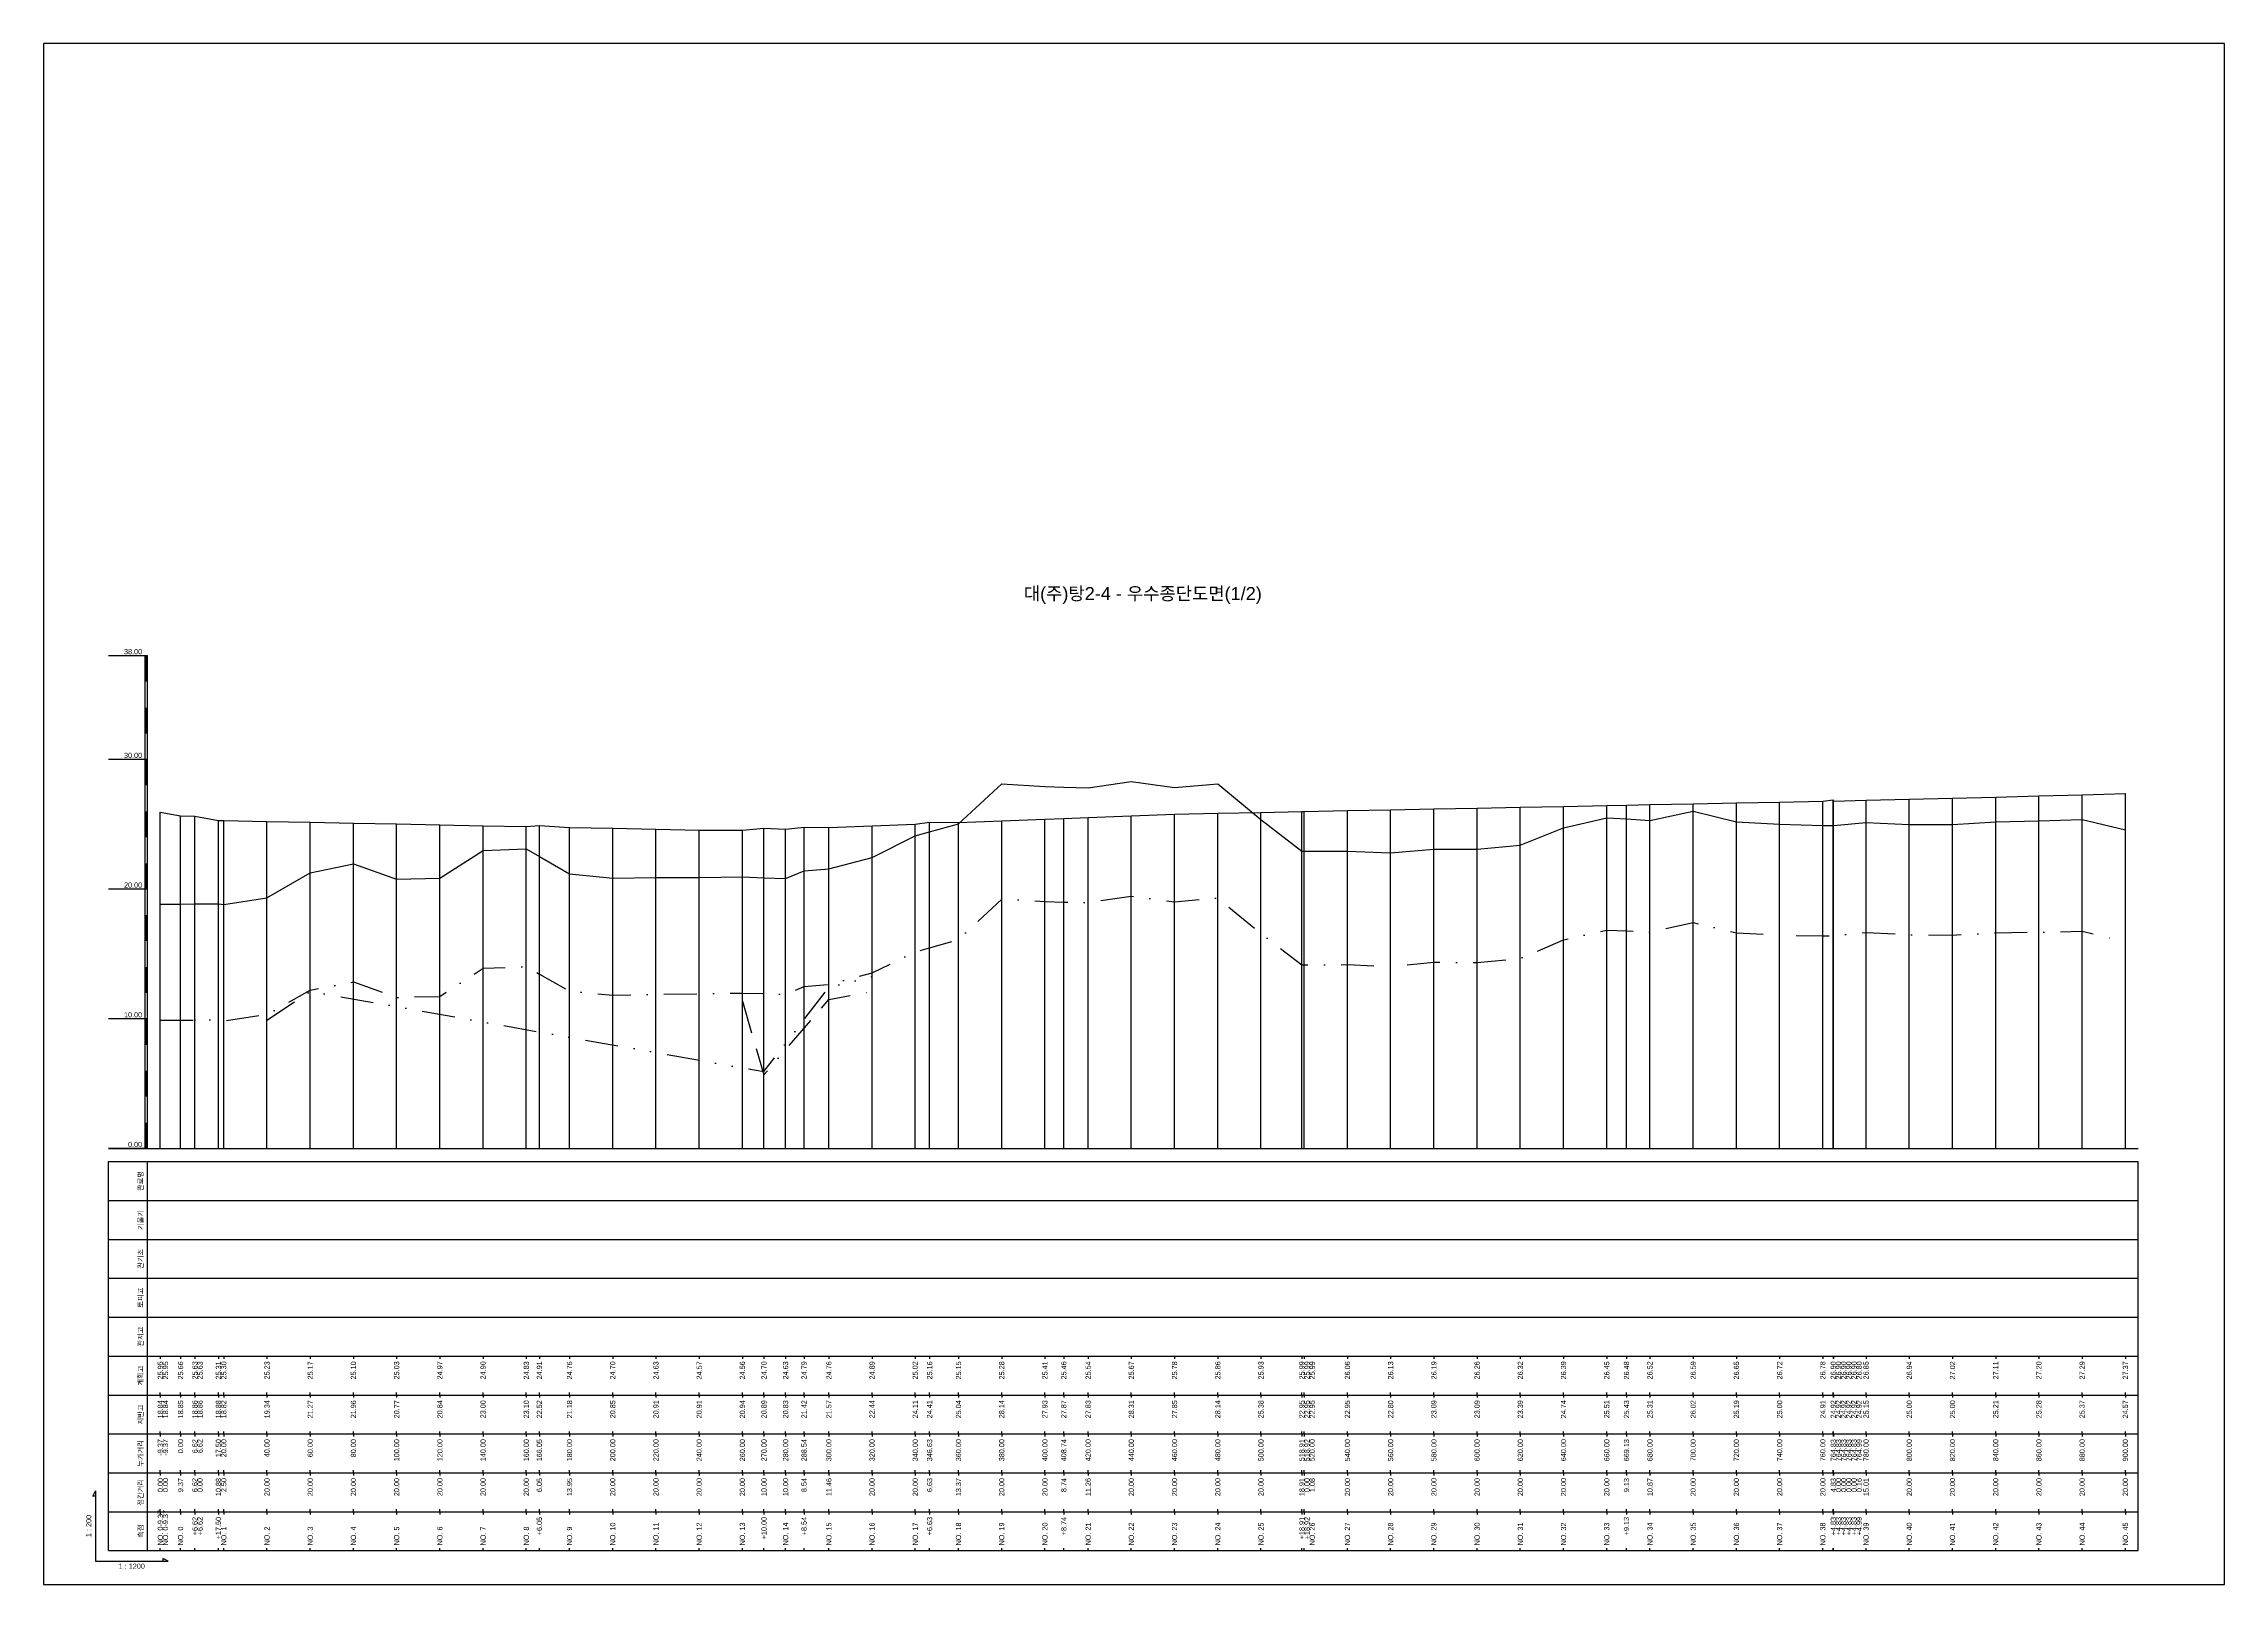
# Model space of a CAD drawing. Header units: millimetres. Extents: x -105495 to 3444, y -108190 to 2013.
# Drawn here: x 881 to 1722, y -3220 to -2626 of the extents above; entities that cross this region are included whole.
import ezdxf
from ezdxf.enums import TextEntityAlignment as Align

# ---------------------------------------------------------------- set-up
doc = ezdxf.new("R2010")
doc.units = ezdxf.units.MM
for name, pattern in [('BORDER', [44.45, 12.7, -6.35, 12.7, -6.35, 0, -6.35]), ('DASHDOT', [25.4, 12.7, -6.35, 0, -6.35]), ('DIVIDE', [31.75, 12.7, -6.35, 0, -6.35, 0, -6.35])]:
    doc.linetypes.add(name, pattern=pattern)
for name, color, linetype in [('KZ_종단_계획선', 1, 'Continuous'), ('KZ_종단_노선명', 7, 'Continuous'), ('KZ_종단_도각', 7, 'Continuous'), ('KZ_종단_수직선', 7, 'Continuous'), ('KZ_종단_암선1', 56, 'DASHDOT'), ('KZ_종단_암선2', 4, 'DIVIDE'), ('KZ_종단_암선3', 6, 'BORDER'), ('KZ_종단_지반선', 3, 'Continuous'), ('KZ_종단_테이블문자', 7, 'Continuous'), ('KZ_종단_테이블선', 7, 'Continuous'), ('KZ_종단_폴대', 7, 'Continuous')]:
    doc.layers.add(name, color=color, linetype=linetype)
doc.styles.get("Standard").update_dxf_attribs({"font": 'arial.ttf'})

msp = doc.modelspace()

# ---------------------------------------------------------------- linework, layer by layer
at = {"layer": 'KZ_종단_계획선'}
msp.add_lwpolyline([(926, -2922.26), (926, -2922.26), (933.81, -2923.71), (939.33, -2923.86), (939.33, -2923.86), (948.39, -2925.46), (950.47, -2925.5), (967.14, -2925.84), (983.81, -2926.17), (1000.47, -2926.51), (1017.14, -2926.84), (1033.81, -2927.17), (1050.47, -2927.51), (1067.14, -2927.84), (1072.18, -2927.43), (1083.81, -2928.18), (1100.47, -2928.51), (1117.14, -2928.84), (1133.81, -2929.17), (1150.47, -2929.2), (1158.81, -2928.52), (1167.14, -2928.85), (1174.25, -2928.07), (1183.81, -2928.21), (1200.47, -2927.56), (1217.14, -2926.91), (1222.66, -2926.18), (1233.81, -2926.26), (1250.47, -2925.61), (1267.14, -2924.96), (1274.43, -2924.68), (1283.81, -2924.31), (1300.47, -2923.67), (1317.14, -2923.11), (1333.81, -2922.69), (1350.47, -2922.36), (1366.24, -2922.05), (1366.24, -2922.05), (1367.14, -2922.03), (1383.81, -2921.7), (1400.47, -2921.37), (1417.14, -2921.04), (1433.81, -2920.72), (1450.47, -2920.39), (1467.14, -2920.06), (1483.81, -2919.73), (1491.41, -2919.58), (1500.47, -2919.4), (1517.14, -2919.07), (1533.81, -2918.75), (1550.47, -2918.42), (1567.14, -2918.09), (1571.16, -2917.49), (1571.16, -2917.49), (1571.16, -2917.49), (1571.16, -2917.49), (1571.16, -2917.49), (1571.3, -2918), (1583.81, -2917.73), (1600.47, -2917.32), (1617.14, -2916.89), (1633.81, -2916.45), (1650.47, -2916.01), (1667.14, -2915.57), (1683.81, -2915.14), (1683.81, -2915.14)], dxfattribs=at)
at = {"layer": 'KZ_종단_도각'}
msp.add_lwpolyline([(881, -3220), (1722, -3220), (1722, -2626), (881, -2626)], close=True, dxfattribs=at)
at = {"layer": 'KZ_종단_수직선'}
for p, q in [((1567.14, -3052), (1567.14, -2918.09)), ((1571.17, -3052), (1571.17, -2917.49)), ((1571.17, -3052), (1571.17, -2917.49)), ((1571.17, -3052), (1571.17, -2917.49)), ((1571.17, -3052), (1571.17, -2917.49)), ((1571.17, -3052), (1571.17, -2917.49)), ((1571.3, -3052), (1571.3, -2918)), ((1583.81, -3052), (1583.81, -2917.73)), ((1600.47, -3052), (1600.47, -2917.32)), ((1617.14, -3052), (1617.14, -2916.89)), ((1633.81, -3052), (1633.81, -2916.45)), ((1650.47, -3052), (1650.47, -2916.01)), ((1667.14, -3052), (1667.14, -2915.57)), ((1683.81, -3052), (1683.81, -2915.14)), ((926, -3052), (926, -2922.26)), ((926, -3052), (926, -2922.26)), ((926, -3052), (926, -2922.26)), ((933.81, -3052), (933.81, -2923.71)), ((939.32, -3052), (939.32, -2923.86)), ((939.32, -3052), (939.32, -2923.86)), ((948.39, -3052), (948.39, -2925.46)), ((950.47, -3052), (950.47, -2925.5)), ((967.14, -3052), (967.14, -2925.84)), ((983.81, -3052), (983.81, -2926.17)), ((1000.47, -3052), (1000.47, -2926.51)), ((1222.67, -3052), (1222.67, -2926.18)), ((1233.81, -3052), (1233.81, -2926.26)), ((1250.47, -3052), (1250.47, -2925.61)), ((1267.14, -3052), (1267.14, -2924.96)), ((1274.42, -3052), (1274.42, -2924.68)), ((1283.81, -3052), (1283.81, -2924.31)), ((1300.47, -3052), (1300.47, -2923.67)), ((1317.14, -3052), (1317.14, -2923.11)), ((1333.81, -3052), (1333.81, -2922.69)), ((1350.47, -3052), (1350.47, -2922.36)), ((1366.23, -3052), (1366.23, -2922.05)), ((1366.24, -3052), (1366.24, -2922.05)), ((1367.14, -3052), (1367.14, -2922.03)), ((1383.81, -3052), (1383.81, -2921.7)), ((1400.47, -3052), (1400.47, -2921.37)), ((1417.14, -3052), (1417.14, -2921.04)), ((1433.81, -3052), (1433.81, -2920.72)), ((1450.47, -3052), (1450.47, -2920.39)), ((1467.14, -3052), (1467.14, -2920.06)), ((1483.81, -3052), (1483.81, -2919.73)), ((1491.42, -3052), (1491.42, -2919.58)), ((1500.47, -3052), (1500.47, -2919.4)), ((1517.14, -3052), (1517.14, -2919.07)), ((1533.81, -3052), (1533.81, -2918.75)), ((1550.47, -3052), (1550.47, -2918.42)), ((1017.14, -3052), (1017.14, -2926.84)), ((1033.81, -3052), (1033.81, -2927.17)), ((1050.47, -3052), (1050.47, -2927.51)), ((1067.14, -3052), (1067.14, -2927.84)), ((1072.18, -3052), (1072.18, -2927.43)), ((1083.81, -3052), (1083.81, -2928.18)), ((1100.47, -3052), (1100.47, -2928.51)), ((1117.14, -3052), (1117.14, -2928.84)), ((1133.81, -3052), (1133.81, -2929.17)), ((1150.47, -3052), (1150.47, -2929.2)), ((1158.81, -3052), (1158.81, -2928.52)), ((1167.14, -3052), (1167.14, -2928.85)), ((1174.26, -3052), (1174.26, -2928.07)), ((1183.81, -3052), (1183.81, -2928.21)), ((1200.47, -3052), (1200.47, -2927.56)), ((1217.14, -3052), (1217.14, -2926.91))]:
    msp.add_line(p, q, dxfattribs=at)
at = {"layer": 'KZ_종단_암선1', "flags": 128}
msp.add_lwpolyline([(926, -3002.53), (926, -3002.53), (933.81, -3002.48), (939.32, -3002.45), (939.32, -3002.45), (948.39, -3002.4), (950.47, -3002.7), (967.14, -3000.27), (983.81, -2990.95), (1000.47, -2987.75), (1017.14, -2993.71), (1033.81, -2993.31), (1050.47, -2982.48), (1067.14, -2981.83), (1072.18, -2984.7), (1083.81, -2991.31), (1100.47, -2992.85), (1117.14, -2992.45), (1133.81, -2992.32), (1150.47, -2992.04), (1158.81, -2992.25), (1167.14, -2992.47), (1174.26, -2989.5), (1183.81, -2988.67), (1200.47, -2984.24), (1217.14, -2976.19), (1222.67, -2974.6), (1233.81, -2971.41), (1250.47, -2955.78), (1267.14, -2956.74), (1274.42, -2957), (1283.81, -2957.14), (1300.47, -2954.64), (1317.14, -2956.86), (1333.81, -2955.37), (1350.47, -2969.06), (1366.23, -2981.17), (1366.24, -2981.17), (1367.14, -2981.16), (1383.81, -2981.08), (1400.47, -2981.74), (1417.14, -2980.18), (1433.81, -2980.21), (1450.47, -2978.67), (1467.14, -2971.57), (1483.81, -2967.77), (1491.42, -2968.07), (1500.47, -2968.51), (1517.14, -2964.85), (1533.81, -2968.87), (1550.47, -2969.65), (1567.14, -2969.98), (1571.17, -2969.9), (1571.17, -2969.9), (1571.17, -2969.9), (1571.17, -2969.9), (1571.17, -2969.9), (1571.3, -2969.9), (1583.81, -2968.69), (1600.47, -2969.52), (1617.14, -2969.67), (1633.81, -2968.78), (1650.47, -2968.54), (1667.14, -2968.22), (1683.81, -2972.21)], dxfattribs=at)
at = {"layer": 'KZ_종단_암선2', "flags": 128}
msp.add_lwpolyline([(967.14, -3002.44), (983.81, -2991.36), (1158.81, -3022.33), (1183.81, -2989.83), (1200.47, -2985.67)], dxfattribs=at)
at = {"layer": 'KZ_종단_암선3', "flags": 128}
msp.add_lwpolyline([(1150.47, -2995.15), (1158.81, -3023.58), (1183.81, -2994.48), (1200.47, -2991.39)], dxfattribs=at)
at = {"layer": 'KZ_종단_지반선', "flags": 128}
msp.add_lwpolyline([(926, -2957.81), (926, -2957.81), (933.81, -2957.74), (939.32, -2957.69), (939.32, -2957.69), (948.39, -2957.61), (950.47, -2957.9), (967.14, -2955.31), (983.81, -2945.67), (1000.47, -2942.2), (1017.14, -2948.14), (1033.81, -2947.78), (1050.47, -2937.02), (1067.14, -2936.48), (1072.18, -2939.39), (1083.81, -2946.09), (1100.47, -2947.76), (1117.14, -2947.45), (1133.81, -2947.45), (1150.47, -2947.28), (1158.81, -2947.56), (1167.14, -2947.83), (1174.26, -2944.91), (1183.81, -2944.14), (1200.47, -2939.81), (1217.14, -2931.47), (1222.67, -2929.93), (1233.81, -2926.82), (1250.47, -2911.31), (1267.14, -2912.37), (1274.42, -2912.67), (1283.81, -2912.86), (1300.47, -2910.43), (1317.14, -2912.73), (1333.81, -2911.32), (1350.47, -2925.09), (1366.23, -2937.27), (1366.24, -2937.27), (1367.14, -2937.27), (1383.81, -2937.27), (1400.47, -2938.01), (1417.14, -2936.55), (1433.81, -2936.55), (1450.47, -2935.06), (1467.14, -2928.28), (1483.81, -2924.45), (1491.42, -2924.83), (1500.47, -2925.47), (1517.14, -2921.91), (1533.81, -2926.07), (1550.47, -2926.98), (1567.14, -2927.43), (1571.17, -2927.38), (1571.17, -2927.38), (1571.17, -2927.38), (1571.17, -2927.38), (1571.17, -2927.38), (1571.3, -2927.38), (1583.81, -2926.26), (1600.47, -2927), (1617.14, -2927), (1633.81, -2925.97), (1650.47, -2925.59), (1667.14, -2925.16), (1683.81, -2929.14)], dxfattribs=at)
at = {"layer": 'KZ_종단_테이블선'}
for p, q in [((906, -3052), (1688.81, -3052)), ((906, -3072), (906, -3057)), ((906, -3057), (1688.81, -3057)), ((921, -3072), (921, -3057)), ((1688.81, -3072), (1688.81, -3057)), ((906, -3087), (906, -3072)), ((906, -3072), (1688.81, -3072)), ((921, -3087), (921, -3072)), ((1688.81, -3087), (1688.81, -3072)), ((906, -3102), (906, -3087)), ((906, -3087), (1688.81, -3087)), ((921, -3102), (921, -3087)), ((1688.81, -3102), (1688.81, -3087)), ((906, -3117), (906, -3102)), ((906, -3102), (1688.81, -3102)), ((921, -3117), (921, -3102)), ((1688.81, -3117), (1688.81, -3102)), ((906, -3132), (906, -3117)), ((906, -3117), (1688.81, -3117)), ((921, -3132), (921, -3117)), ((1688.81, -3132), (1688.81, -3117)), ((906, -3147), (906, -3132)), ((906, -3132), (1688.81, -3132)), ((921, -3147), (921, -3132)), ((926, -3132), (926, -3133)), ((926, -3132), (926, -3133)), ((933.81, -3132), (933.81, -3133)), ((939.32, -3132), (939.32, -3133)), ((939.32, -3132), (939.32, -3133)), ((948.39, -3132), (948.39, -3133)), ((950.47, -3132), (950.47, -3133)), ((967.14, -3132), (967.14, -3133)), ((983.81, -3132), (983.81, -3133)), ((1000.47, -3132), (1000.47, -3133)), ((1017.14, -3132), (1017.14, -3133)), ((1033.81, -3132), (1033.81, -3133)), ((1050.47, -3132), (1050.47, -3133)), ((1067.14, -3132), (1067.14, -3133)), ((1072.18, -3132), (1072.18, -3133)), ((1083.81, -3132), (1083.81, -3133)), ((1100.47, -3132), (1100.47, -3133)), ((1117.14, -3132), (1117.14, -3133)), ((1133.81, -3132), (1133.81, -3133)), ((1150.47, -3132), (1150.47, -3133)), ((1158.81, -3132), (1158.81, -3133)), ((1167.14, -3132), (1167.14, -3133)), ((1174.26, -3132), (1174.26, -3133)), ((1183.81, -3132), (1183.81, -3133)), ((1200.47, -3132), (1200.47, -3133)), ((1217.14, -3132), (1217.14, -3133)), ((1222.67, -3132), (1222.67, -3133)), ((1233.81, -3132), (1233.81, -3133)), ((1250.47, -3132), (1250.47, -3133)), ((1267.14, -3132), (1267.14, -3133)), ((1274.42, -3132), (1274.42, -3133)), ((1283.81, -3132), (1283.81, -3133)), ((1300.47, -3132), (1300.47, -3133)), ((1317.14, -3132), (1317.14, -3133)), ((1333.81, -3132), (1333.81, -3133)), ((1350.47, -3132), (1350.47, -3133)), ((1366.23, -3132), (1366.23, -3133)), ((1366.24, -3132), (1366.24, -3133)), ((1367.14, -3132), (1367.14, -3133)), ((1383.81, -3132), (1383.81, -3133)), ((1400.47, -3132), (1400.47, -3133)), ((1417.14, -3132), (1417.14, -3133)), ((1433.81, -3132), (1433.81, -3133)), ((1450.47, -3132), (1450.47, -3133)), ((1467.14, -3132), (1467.14, -3133)), ((1483.81, -3132), (1483.81, -3133)), ((1491.42, -3132), (1491.42, -3133)), ((1500.47, -3132), (1500.47, -3133)), ((1517.14, -3132), (1517.14, -3133)), ((1533.81, -3132), (1533.81, -3133)), ((1550.47, -3132), (1550.47, -3133)), ((1567.14, -3132), (1567.14, -3133)), ((1571.17, -3132), (1571.17, -3133)), ((1571.17, -3132), (1571.17, -3133)), ((1571.17, -3132), (1571.17, -3133)), ((1571.17, -3132), (1571.17, -3133)), ((1571.17, -3132), (1571.17, -3133)), ((1571.3, -3132), (1571.3, -3133)), ((1583.81, -3132), (1583.81, -3133)), ((1600.47, -3132), (1600.47, -3133)), ((1617.14, -3132), (1617.14, -3133)), ((1633.81, -3132), (1633.81, -3133)), ((1650.47, -3132), (1650.47, -3133)), ((1667.14, -3132), (1667.14, -3133)), ((1683.81, -3132), (1683.81, -3133)), ((1688.81, -3147), (1688.81, -3132)), ((906, -3162), (906, -3147)), ((906, -3147), (1688.81, -3147)), ((921, -3162), (921, -3147)), ((926, -3147), (926, -3146)), ((926, -3147), (926, -3146)), ((926, -3147), (926, -3148)), ((926, -3147), (926, -3148)), ((933.81, -3147), (933.81, -3146)), ((933.81, -3147), (933.81, -3148)), ((939.32, -3147), (939.32, -3146)), ((939.32, -3147), (939.32, -3146)), ((939.32, -3147), (939.32, -3148)), ((939.32, -3147), (939.32, -3148)), ((948.39, -3147), (948.39, -3146)), ((948.39, -3147), (948.39, -3148)), ((950.47, -3147), (950.47, -3146)), ((950.47, -3147), (950.47, -3148)), ((967.14, -3147), (967.14, -3146)), ((967.14, -3147), (967.14, -3148)), ((983.81, -3147), (983.81, -3146)), ((983.81, -3147), (983.81, -3148)), ((1000.47, -3147), (1000.47, -3146)), ((1000.47, -3147), (1000.47, -3148)), ((1017.14, -3147), (1017.14, -3146)), ((1017.14, -3147), (1017.14, -3148)), ((1033.81, -3147), (1033.81, -3146)), ((1033.81, -3147), (1033.81, -3148)), ((1050.47, -3147), (1050.47, -3146)), ((1050.47, -3147), (1050.47, -3148)), ((1067.14, -3147), (1067.14, -3146)), ((1067.14, -3147), (1067.14, -3148)), ((1072.18, -3147), (1072.18, -3146)), ((1072.18, -3147), (1072.18, -3148)), ((1083.81, -3147), (1083.81, -3146)), ((1083.81, -3147), (1083.81, -3148)), ((1100.47, -3147), (1100.47, -3146)), ((1100.47, -3147), (1100.47, -3148)), ((1117.14, -3147), (1117.14, -3146)), ((1117.14, -3147), (1117.14, -3148)), ((1133.81, -3147), (1133.81, -3146)), ((1133.81, -3147), (1133.81, -3148)), ((1150.47, -3147), (1150.47, -3146)), ((1150.47, -3147), (1150.47, -3148)), ((1158.81, -3147), (1158.81, -3146)), ((1158.81, -3147), (1158.81, -3148)), ((1167.14, -3147), (1167.14, -3146)), ((1167.14, -3147), (1167.14, -3148)), ((1174.26, -3147), (1174.26, -3146)), ((1174.26, -3147), (1174.26, -3148)), ((1183.81, -3147), (1183.81, -3146)), ((1183.81, -3147), (1183.81, -3148)), ((1200.47, -3147), (1200.47, -3146)), ((1200.47, -3147), (1200.47, -3148)), ((1217.14, -3147), (1217.14, -3146)), ((1217.14, -3147), (1217.14, -3148)), ((1222.67, -3147), (1222.67, -3146)), ((1222.67, -3147), (1222.67, -3148)), ((1233.81, -3147), (1233.81, -3146)), ((1233.81, -3147), (1233.81, -3148)), ((1250.47, -3147), (1250.47, -3146)), ((1250.47, -3147), (1250.47, -3148)), ((1267.14, -3147), (1267.14, -3146)), ((1267.14, -3147), (1267.14, -3148)), ((1274.42, -3147), (1274.42, -3146)), ((1274.42, -3147), (1274.42, -3148)), ((1283.81, -3147), (1283.81, -3146)), ((1283.81, -3147), (1283.81, -3148)), ((1300.47, -3147), (1300.47, -3146)), ((1300.47, -3147), (1300.47, -3148)), ((1317.14, -3147), (1317.14, -3146)), ((1317.14, -3147), (1317.14, -3148)), ((1333.81, -3147), (1333.81, -3146)), ((1333.81, -3147), (1333.81, -3148)), ((1350.47, -3147), (1350.47, -3146)), ((1350.47, -3147), (1350.47, -3148)), ((1366.23, -3147), (1366.23, -3146)), ((1366.23, -3147), (1366.23, -3148)), ((1366.24, -3147), (1366.24, -3146)), ((1366.24, -3147), (1366.24, -3148)), ((1367.14, -3147), (1367.14, -3146)), ((1367.14, -3147), (1367.14, -3148)), ((1383.81, -3147), (1383.81, -3146)), ((1383.81, -3147), (1383.81, -3148)), ((1400.47, -3147), (1400.47, -3146)), ((1400.47, -3147), (1400.47, -3148)), ((1417.14, -3147), (1417.14, -3146)), ((1417.14, -3147), (1417.14, -3148)), ((1433.81, -3147), (1433.81, -3146)), ((1433.81, -3147), (1433.81, -3148)), ((1450.47, -3147), (1450.47, -3146)), ((1450.47, -3147), (1450.47, -3148)), ((1467.14, -3147), (1467.14, -3146)), ((1467.14, -3147), (1467.14, -3148)), ((1483.81, -3147), (1483.81, -3146)), ((1483.81, -3147), (1483.81, -3148)), ((1491.42, -3147), (1491.42, -3146)), ((1491.42, -3147), (1491.42, -3148)), ((1500.47, -3147), (1500.47, -3146)), ((1500.47, -3147), (1500.47, -3148)), ((1517.14, -3147), (1517.14, -3146)), ((1517.14, -3147), (1517.14, -3148)), ((1533.81, -3147), (1533.81, -3146)), ((1533.81, -3147), (1533.81, -3148)), ((1550.47, -3147), (1550.47, -3146)), ((1550.47, -3147), (1550.47, -3148)), ((1567.14, -3147), (1567.14, -3146)), ((1567.14, -3147), (1567.14, -3148)), ((1571.17, -3147), (1571.17, -3146)), ((1571.17, -3147), (1571.17, -3146)), ((1571.17, -3147), (1571.17, -3146)), ((1571.17, -3147), (1571.17, -3146)), ((1571.17, -3147), (1571.17, -3146)), ((1571.17, -3147), (1571.17, -3148)), ((1571.17, -3147), (1571.17, -3148)), ((1571.17, -3147), (1571.17, -3148)), ((1571.17, -3147), (1571.17, -3148)), ((1571.17, -3147), (1571.17, -3148)), ((1571.3, -3147), (1571.3, -3146)), ((1571.3, -3147), (1571.3, -3148)), ((1583.81, -3147), (1583.81, -3146)), ((1583.81, -3147), (1583.81, -3148)), ((1600.47, -3147), (1600.47, -3146)), ((1600.47, -3147), (1600.47, -3148)), ((1617.14, -3147), (1617.14, -3146)), ((1617.14, -3147), (1617.14, -3148)), ((1633.81, -3147), (1633.81, -3146)), ((1633.81, -3147), (1633.81, -3148)), ((1650.47, -3147), (1650.47, -3146)), ((1650.47, -3147), (1650.47, -3148)), ((1667.14, -3147), (1667.14, -3146)), ((1667.14, -3147), (1667.14, -3148)), ((1683.81, -3147), (1683.81, -3146)), ((1683.81, -3147), (1683.81, -3148)), ((1688.81, -3162), (1688.81, -3147)), ((906, -3177), (906, -3162)), ((906, -3162), (1688.81, -3162)), ((921, -3177), (921, -3162)), ((926, -3162), (926, -3161)), ((926, -3162), (926, -3161)), ((926, -3162), (926, -3163)), ((926, -3162), (926, -3163)), ((933.81, -3162), (933.81, -3161)), ((933.81, -3162), (933.81, -3163)), ((939.32, -3162), (939.32, -3161)), ((939.32, -3162), (939.32, -3161)), ((939.32, -3162), (939.32, -3163)), ((939.32, -3162), (939.32, -3163)), ((948.39, -3162), (948.39, -3161)), ((948.39, -3162), (948.39, -3163)), ((950.47, -3162), (950.47, -3161)), ((950.47, -3162), (950.47, -3163)), ((967.14, -3162), (967.14, -3161)), ((967.14, -3162), (967.14, -3163)), ((983.81, -3162), (983.81, -3161)), ((983.81, -3162), (983.81, -3163)), ((1000.47, -3162), (1000.47, -3161)), ((1000.47, -3162), (1000.47, -3163)), ((1017.14, -3162), (1017.14, -3161)), ((1017.14, -3162), (1017.14, -3163)), ((1033.81, -3162), (1033.81, -3161)), ((1033.81, -3162), (1033.81, -3163)), ((1050.47, -3162), (1050.47, -3161)), ((1050.47, -3162), (1050.47, -3163)), ((1067.14, -3162), (1067.14, -3161)), ((1067.14, -3162), (1067.14, -3163)), ((1072.18, -3162), (1072.18, -3161)), ((1072.18, -3162), (1072.18, -3163)), ((1083.81, -3162), (1083.81, -3161)), ((1083.81, -3162), (1083.81, -3163)), ((1100.47, -3162), (1100.47, -3161)), ((1100.47, -3162), (1100.47, -3163)), ((1117.14, -3162), (1117.14, -3161)), ((1117.14, -3162), (1117.14, -3163)), ((1133.81, -3162), (1133.81, -3161)), ((1133.81, -3162), (1133.81, -3163)), ((1150.47, -3162), (1150.47, -3161)), ((1150.47, -3162), (1150.47, -3163)), ((1158.81, -3162), (1158.81, -3161)), ((1158.81, -3162), (1158.81, -3163)), ((1167.14, -3162), (1167.14, -3161)), ((1167.14, -3162), (1167.14, -3163)), ((1174.26, -3162), (1174.26, -3161)), ((1174.26, -3162), (1174.26, -3163)), ((1183.81, -3162), (1183.81, -3161)), ((1183.81, -3162), (1183.81, -3163)), ((1200.47, -3162), (1200.47, -3161)), ((1200.47, -3162), (1200.47, -3163)), ((1217.14, -3162), (1217.14, -3161)), ((1217.14, -3162), (1217.14, -3163)), ((1222.67, -3162), (1222.67, -3161)), ((1222.67, -3162), (1222.67, -3163)), ((1233.81, -3162), (1233.81, -3161)), ((1233.81, -3162), (1233.81, -3163)), ((1250.47, -3162), (1250.47, -3161)), ((1250.47, -3162), (1250.47, -3163)), ((1267.14, -3162), (1267.14, -3161)), ((1267.14, -3162), (1267.14, -3163)), ((1274.42, -3162), (1274.42, -3161)), ((1274.42, -3162), (1274.42, -3163)), ((1283.81, -3162), (1283.81, -3161)), ((1283.81, -3162), (1283.81, -3163)), ((1300.47, -3162), (1300.47, -3161)), ((1300.47, -3162), (1300.47, -3163)), ((1317.14, -3162), (1317.14, -3161)), ((1317.14, -3162), (1317.14, -3163)), ((1333.81, -3162), (1333.81, -3161)), ((1333.81, -3162), (1333.81, -3163)), ((1350.47, -3162), (1350.47, -3161)), ((1350.47, -3162), (1350.47, -3163)), ((1366.23, -3162), (1366.23, -3161)), ((1366.23, -3162), (1366.23, -3163)), ((1366.24, -3162), (1366.24, -3161)), ((1366.24, -3162), (1366.24, -3163)), ((1367.14, -3162), (1367.14, -3161)), ((1367.14, -3162), (1367.14, -3163)), ((1383.81, -3162), (1383.81, -3161)), ((1383.81, -3162), (1383.81, -3163)), ((1400.47, -3162), (1400.47, -3161)), ((1400.47, -3162), (1400.47, -3163)), ((1417.14, -3162), (1417.14, -3161)), ((1417.14, -3162), (1417.14, -3163)), ((1433.81, -3162), (1433.81, -3161)), ((1433.81, -3162), (1433.81, -3163)), ((1450.47, -3162), (1450.47, -3161)), ((1450.47, -3162), (1450.47, -3163)), ((1467.14, -3162), (1467.14, -3161)), ((1467.14, -3162), (1467.14, -3163)), ((1483.81, -3162), (1483.81, -3161)), ((1483.81, -3162), (1483.81, -3163)), ((1491.42, -3162), (1491.42, -3161)), ((1491.42, -3162), (1491.42, -3163)), ((1500.47, -3162), (1500.47, -3161)), ((1500.47, -3162), (1500.47, -3163)), ((1517.14, -3162), (1517.14, -3161)), ((1517.14, -3162), (1517.14, -3163)), ((1533.81, -3162), (1533.81, -3161)), ((1533.81, -3162), (1533.81, -3163)), ((1550.47, -3162), (1550.47, -3161)), ((1550.47, -3162), (1550.47, -3163)), ((1567.14, -3162), (1567.14, -3161)), ((1567.14, -3162), (1567.14, -3163)), ((1571.17, -3162), (1571.17, -3161)), ((1571.17, -3162), (1571.17, -3161)), ((1571.17, -3162), (1571.17, -3161)), ((1571.17, -3162), (1571.17, -3161)), ((1571.17, -3162), (1571.17, -3161)), ((1571.17, -3162), (1571.17, -3163)), ((1571.17, -3162), (1571.17, -3163)), ((1571.17, -3162), (1571.17, -3163)), ((1571.17, -3162), (1571.17, -3163)), ((1571.17, -3162), (1571.17, -3163)), ((1571.3, -3162), (1571.3, -3161)), ((1571.3, -3162), (1571.3, -3163)), ((1583.81, -3162), (1583.81, -3161)), ((1583.81, -3162), (1583.81, -3163)), ((1600.47, -3162), (1600.47, -3161)), ((1600.47, -3162), (1600.47, -3163)), ((1617.14, -3162), (1617.14, -3161)), ((1617.14, -3162), (1617.14, -3163)), ((1633.81, -3162), (1633.81, -3161)), ((1633.81, -3162), (1633.81, -3163)), ((1650.47, -3162), (1650.47, -3161)), ((1650.47, -3162), (1650.47, -3163)), ((1667.14, -3162), (1667.14, -3161)), ((1667.14, -3162), (1667.14, -3163)), ((1683.81, -3162), (1683.81, -3161)), ((1683.81, -3162), (1683.81, -3163)), ((1688.81, -3177), (1688.81, -3162)), ((906, -3192), (906, -3177)), ((906, -3177), (1688.81, -3177)), ((921, -3192), (921, -3177)), ((926, -3177), (926, -3176)), ((926, -3177), (926, -3176)), ((926, -3177), (926, -3178)), ((926, -3177), (926, -3178)), ((933.81, -3177), (933.81, -3176)), ((933.81, -3177), (933.81, -3178)), ((939.32, -3177), (939.32, -3176)), ((939.32, -3177), (939.32, -3176)), ((939.32, -3177), (939.32, -3178)), ((939.32, -3177), (939.32, -3178)), ((948.39, -3177), (948.39, -3176)), ((948.39, -3177), (948.39, -3178)), ((950.47, -3177), (950.47, -3176)), ((950.47, -3177), (950.47, -3178)), ((967.14, -3177), (967.14, -3176)), ((967.14, -3177), (967.14, -3178)), ((983.81, -3177), (983.81, -3176)), ((983.81, -3177), (983.81, -3178)), ((1000.47, -3177), (1000.47, -3176)), ((1000.47, -3177), (1000.47, -3178)), ((1017.14, -3177), (1017.14, -3176)), ((1017.14, -3177), (1017.14, -3178)), ((1033.81, -3177), (1033.81, -3176)), ((1033.81, -3177), (1033.81, -3178)), ((1050.47, -3177), (1050.47, -3176)), ((1050.47, -3177), (1050.47, -3178)), ((1067.14, -3177), (1067.14, -3176)), ((1067.14, -3177), (1067.14, -3178)), ((1072.18, -3177), (1072.18, -3176)), ((1072.18, -3177), (1072.18, -3178)), ((1083.81, -3177), (1083.81, -3176)), ((1083.81, -3177), (1083.81, -3178)), ((1100.47, -3177), (1100.47, -3176)), ((1100.47, -3177), (1100.47, -3178)), ((1117.14, -3177), (1117.14, -3176)), ((1117.14, -3177), (1117.14, -3178)), ((1133.81, -3177), (1133.81, -3176)), ((1133.81, -3177), (1133.81, -3178)), ((1150.47, -3177), (1150.47, -3176)), ((1150.47, -3177), (1150.47, -3178)), ((1158.81, -3177), (1158.81, -3176)), ((1158.81, -3177), (1158.81, -3178)), ((1167.14, -3177), (1167.14, -3176)), ((1167.14, -3177), (1167.14, -3178)), ((1174.26, -3177), (1174.26, -3176)), ((1174.26, -3177), (1174.26, -3178)), ((1183.81, -3177), (1183.81, -3176)), ((1183.81, -3177), (1183.81, -3178)), ((1200.47, -3177), (1200.47, -3176)), ((1200.47, -3177), (1200.47, -3178)), ((1217.14, -3177), (1217.14, -3176)), ((1217.14, -3177), (1217.14, -3178)), ((1222.67, -3177), (1222.67, -3176)), ((1222.67, -3177), (1222.67, -3178)), ((1233.81, -3177), (1233.81, -3176)), ((1233.81, -3177), (1233.81, -3178)), ((1250.47, -3177), (1250.47, -3176)), ((1250.47, -3177), (1250.47, -3178)), ((1267.14, -3177), (1267.14, -3176)), ((1267.14, -3177), (1267.14, -3178)), ((1274.42, -3177), (1274.42, -3176)), ((1274.42, -3177), (1274.42, -3178)), ((1283.81, -3177), (1283.81, -3176)), ((1283.81, -3177), (1283.81, -3178)), ((1300.47, -3177), (1300.47, -3176)), ((1300.47, -3177), (1300.47, -3178)), ((1317.14, -3177), (1317.14, -3176)), ((1317.14, -3177), (1317.14, -3178)), ((1333.81, -3177), (1333.81, -3176)), ((1333.81, -3177), (1333.81, -3178)), ((1350.47, -3177), (1350.47, -3176)), ((1350.47, -3177), (1350.47, -3178)), ((1366.23, -3177), (1366.23, -3176)), ((1366.23, -3177), (1366.23, -3178)), ((1366.24, -3177), (1366.24, -3176)), ((1366.24, -3177), (1366.24, -3178)), ((1367.14, -3177), (1367.14, -3176)), ((1367.14, -3177), (1367.14, -3178)), ((1383.81, -3177), (1383.81, -3176)), ((1383.81, -3177), (1383.81, -3178)), ((1400.47, -3177), (1400.47, -3176)), ((1400.47, -3177), (1400.47, -3178)), ((1417.14, -3177), (1417.14, -3176)), ((1417.14, -3177), (1417.14, -3178)), ((1433.81, -3177), (1433.81, -3176)), ((1433.81, -3177), (1433.81, -3178)), ((1450.47, -3177), (1450.47, -3176)), ((1450.47, -3177), (1450.47, -3178)), ((1467.14, -3177), (1467.14, -3176)), ((1467.14, -3177), (1467.14, -3178)), ((1483.81, -3177), (1483.81, -3176)), ((1483.81, -3177), (1483.81, -3178)), ((1491.42, -3177), (1491.42, -3176)), ((1491.42, -3177), (1491.42, -3178)), ((1500.47, -3177), (1500.47, -3176)), ((1500.47, -3177), (1500.47, -3178)), ((1517.14, -3177), (1517.14, -3176)), ((1517.14, -3177), (1517.14, -3178)), ((1533.81, -3177), (1533.81, -3176)), ((1533.81, -3177), (1533.81, -3178)), ((1550.47, -3177), (1550.47, -3176)), ((1550.47, -3177), (1550.47, -3178)), ((1567.14, -3177), (1567.14, -3176)), ((1567.14, -3177), (1567.14, -3178)), ((1571.17, -3177), (1571.17, -3176)), ((1571.17, -3177), (1571.17, -3176)), ((1571.17, -3177), (1571.17, -3176)), ((1571.17, -3177), (1571.17, -3176)), ((1571.17, -3177), (1571.17, -3176)), ((1571.17, -3177), (1571.17, -3178)), ((1571.17, -3177), (1571.17, -3178)), ((1571.17, -3177), (1571.17, -3178)), ((1571.17, -3177), (1571.17, -3178)), ((1571.17, -3177), (1571.17, -3178)), ((1571.3, -3177), (1571.3, -3176)), ((1571.3, -3177), (1571.3, -3178)), ((1583.81, -3177), (1583.81, -3176)), ((1583.81, -3177), (1583.81, -3178)), ((1600.47, -3177), (1600.47, -3176)), ((1600.47, -3177), (1600.47, -3178)), ((1617.14, -3177), (1617.14, -3176)), ((1617.14, -3177), (1617.14, -3178)), ((1633.81, -3177), (1633.81, -3176)), ((1633.81, -3177), (1633.81, -3178)), ((1650.47, -3177), (1650.47, -3176)), ((1650.47, -3177), (1650.47, -3178)), ((1667.14, -3177), (1667.14, -3176)), ((1667.14, -3177), (1667.14, -3178)), ((1683.81, -3177), (1683.81, -3176)), ((1683.81, -3177), (1683.81, -3178)), ((1688.81, -3192), (1688.81, -3177)), ((906, -3207), (906, -3192)), ((906, -3192), (1688.81, -3192)), ((921, -3207), (921, -3192)), ((926, -3192), (926, -3191)), ((926, -3192), (926, -3191)), ((926, -3192), (926, -3193)), ((926, -3192), (926, -3193)), ((933.81, -3192), (933.81, -3191)), ((933.81, -3192), (933.81, -3193)), ((939.32, -3192), (939.32, -3191)), ((939.32, -3192), (939.32, -3191)), ((939.32, -3192), (939.32, -3193)), ((939.32, -3192), (939.32, -3193)), ((948.39, -3192), (948.39, -3191)), ((948.39, -3192), (948.39, -3193)), ((950.47, -3192), (950.47, -3191)), ((950.47, -3192), (950.47, -3193)), ((967.14, -3192), (967.14, -3191)), ((967.14, -3192), (967.14, -3193)), ((983.81, -3192), (983.81, -3191)), ((983.81, -3192), (983.81, -3193)), ((1000.47, -3192), (1000.47, -3191)), ((1000.47, -3192), (1000.47, -3193)), ((1017.14, -3192), (1017.14, -3191)), ((1017.14, -3192), (1017.14, -3193)), ((1033.81, -3192), (1033.81, -3191)), ((1033.81, -3192), (1033.81, -3193)), ((1050.47, -3192), (1050.47, -3191)), ((1050.47, -3192), (1050.47, -3193)), ((1067.14, -3192), (1067.14, -3191)), ((1067.14, -3192), (1067.14, -3193)), ((1072.18, -3192), (1072.18, -3191)), ((1072.18, -3192), (1072.18, -3193)), ((1083.81, -3192), (1083.81, -3191)), ((1083.81, -3192), (1083.81, -3193)), ((1100.47, -3192), (1100.47, -3191)), ((1100.47, -3192), (1100.47, -3193)), ((1117.14, -3192), (1117.14, -3191)), ((1117.14, -3192), (1117.14, -3193)), ((1133.81, -3192), (1133.81, -3191)), ((1133.81, -3192), (1133.81, -3193)), ((1150.47, -3192), (1150.47, -3191)), ((1150.47, -3192), (1150.47, -3193)), ((1158.81, -3192), (1158.81, -3191)), ((1158.81, -3192), (1158.81, -3193)), ((1167.14, -3192), (1167.14, -3191)), ((1167.14, -3192), (1167.14, -3193)), ((1174.26, -3192), (1174.26, -3191)), ((1174.26, -3192), (1174.26, -3193)), ((1183.81, -3192), (1183.81, -3191)), ((1183.81, -3192), (1183.81, -3193)), ((1200.47, -3192), (1200.47, -3191)), ((1200.47, -3192), (1200.47, -3193)), ((1217.14, -3192), (1217.14, -3191)), ((1217.14, -3192), (1217.14, -3193)), ((1222.67, -3192), (1222.67, -3191)), ((1222.67, -3192), (1222.67, -3193)), ((1233.81, -3192), (1233.81, -3191)), ((1233.81, -3192), (1233.81, -3193)), ((1250.47, -3192), (1250.47, -3191)), ((1250.47, -3192), (1250.47, -3193)), ((1267.14, -3192), (1267.14, -3191)), ((1267.14, -3192), (1267.14, -3193)), ((1274.42, -3192), (1274.42, -3191)), ((1274.42, -3192), (1274.42, -3193)), ((1283.81, -3192), (1283.81, -3191)), ((1283.81, -3192), (1283.81, -3193)), ((1300.47, -3192), (1300.47, -3191)), ((1300.47, -3192), (1300.47, -3193)), ((1317.14, -3192), (1317.14, -3191)), ((1317.14, -3192), (1317.14, -3193)), ((1333.81, -3192), (1333.81, -3191)), ((1333.81, -3192), (1333.81, -3193)), ((1350.47, -3192), (1350.47, -3191)), ((1350.47, -3192), (1350.47, -3193)), ((1366.23, -3192), (1366.23, -3191)), ((1366.23, -3192), (1366.23, -3193)), ((1366.24, -3192), (1366.24, -3191)), ((1366.24, -3192), (1366.24, -3193)), ((1367.14, -3192), (1367.14, -3191)), ((1367.14, -3192), (1367.14, -3193)), ((1383.81, -3192), (1383.81, -3191)), ((1383.81, -3192), (1383.81, -3193)), ((1400.47, -3192), (1400.47, -3191)), ((1400.47, -3192), (1400.47, -3193)), ((1417.14, -3192), (1417.14, -3191)), ((1417.14, -3192), (1417.14, -3193)), ((1433.81, -3192), (1433.81, -3191)), ((1433.81, -3192), (1433.81, -3193)), ((1450.47, -3192), (1450.47, -3191)), ((1450.47, -3192), (1450.47, -3193)), ((1467.14, -3192), (1467.14, -3191)), ((1467.14, -3192), (1467.14, -3193)), ((1483.81, -3192), (1483.81, -3191)), ((1483.81, -3192), (1483.81, -3193)), ((1491.42, -3192), (1491.42, -3191)), ((1491.42, -3192), (1491.42, -3193)), ((1500.47, -3192), (1500.47, -3191)), ((1500.47, -3192), (1500.47, -3193)), ((1517.14, -3192), (1517.14, -3191)), ((1517.14, -3192), (1517.14, -3193)), ((1533.81, -3192), (1533.81, -3191)), ((1533.81, -3192), (1533.81, -3193)), ((1550.47, -3192), (1550.47, -3191)), ((1550.47, -3192), (1550.47, -3193)), ((1567.14, -3192), (1567.14, -3191)), ((1567.14, -3192), (1567.14, -3193)), ((1571.17, -3192), (1571.17, -3191)), ((1571.17, -3192), (1571.17, -3191)), ((1571.17, -3192), (1571.17, -3191)), ((1571.17, -3192), (1571.17, -3191)), ((1571.17, -3192), (1571.17, -3191)), ((1571.17, -3192), (1571.17, -3193)), ((1571.17, -3192), (1571.17, -3193)), ((1571.17, -3192), (1571.17, -3193)), ((1571.17, -3192), (1571.17, -3193)), ((1571.17, -3192), (1571.17, -3193)), ((1571.3, -3192), (1571.3, -3191)), ((1571.3, -3192), (1571.3, -3193)), ((1583.81, -3192), (1583.81, -3191)), ((1583.81, -3192), (1583.81, -3193)), ((1600.47, -3192), (1600.47, -3191)), ((1600.47, -3192), (1600.47, -3193)), ((1617.14, -3192), (1617.14, -3191)), ((1617.14, -3192), (1617.14, -3193)), ((1633.81, -3192), (1633.81, -3191)), ((1633.81, -3192), (1633.81, -3193)), ((1650.47, -3192), (1650.47, -3191)), ((1650.47, -3192), (1650.47, -3193)), ((1667.14, -3192), (1667.14, -3191)), ((1667.14, -3192), (1667.14, -3193)), ((1683.81, -3192), (1683.81, -3191)), ((1683.81, -3192), (1683.81, -3193)), ((1688.81, -3207), (1688.81, -3192)), ((906, -3207), (1688.81, -3207)), ((926, -3207), (926, -3206)), ((926, -3207), (926, -3206)), ((933.81, -3207), (933.81, -3206)), ((939.32, -3207), (939.32, -3206)), ((939.32, -3207), (939.32, -3206)), ((948.39, -3207), (948.39, -3206)), ((950.47, -3207), (950.47, -3206)), ((967.14, -3207), (967.14, -3206)), ((983.81, -3207), (983.81, -3206)), ((1000.47, -3207), (1000.47, -3206)), ((1017.14, -3207), (1017.14, -3206)), ((1033.81, -3207), (1033.81, -3206)), ((1050.47, -3207), (1050.47, -3206)), ((1067.14, -3207), (1067.14, -3206)), ((1072.18, -3207), (1072.18, -3206)), ((1083.81, -3207), (1083.81, -3206)), ((1100.47, -3207), (1100.47, -3206)), ((1117.14, -3207), (1117.14, -3206)), ((1133.81, -3207), (1133.81, -3206)), ((1150.47, -3207), (1150.47, -3206)), ((1158.81, -3207), (1158.81, -3206)), ((1167.14, -3207), (1167.14, -3206)), ((1174.26, -3207), (1174.26, -3206)), ((1183.81, -3207), (1183.81, -3206)), ((1200.47, -3207), (1200.47, -3206)), ((1217.14, -3207), (1217.14, -3206)), ((1222.67, -3207), (1222.67, -3206)), ((1233.81, -3207), (1233.81, -3206)), ((1250.47, -3207), (1250.47, -3206)), ((1267.14, -3207), (1267.14, -3206)), ((1274.42, -3207), (1274.42, -3206)), ((1283.81, -3207), (1283.81, -3206)), ((1300.47, -3207), (1300.47, -3206)), ((1317.14, -3207), (1317.14, -3206)), ((1333.81, -3207), (1333.81, -3206)), ((1350.47, -3207), (1350.47, -3206)), ((1366.23, -3207), (1366.23, -3206)), ((1366.24, -3207), (1366.24, -3206)), ((1367.14, -3207), (1367.14, -3206)), ((1383.81, -3207), (1383.81, -3206)), ((1400.47, -3207), (1400.47, -3206)), ((1417.14, -3207), (1417.14, -3206)), ((1433.81, -3207), (1433.81, -3206)), ((1450.47, -3207), (1450.47, -3206)), ((1467.14, -3207), (1467.14, -3206)), ((1483.81, -3207), (1483.81, -3206)), ((1491.42, -3207), (1491.42, -3206)), ((1500.47, -3207), (1500.47, -3206)), ((1517.14, -3207), (1517.14, -3206)), ((1533.81, -3207), (1533.81, -3206)), ((1550.47, -3207), (1550.47, -3206)), ((1567.14, -3207), (1567.14, -3206)), ((1571.17, -3207), (1571.17, -3206)), ((1571.17, -3207), (1571.17, -3206)), ((1571.17, -3207), (1571.17, -3206)), ((1571.17, -3207), (1571.17, -3206)), ((1571.17, -3207), (1571.17, -3206)), ((1571.3, -3207), (1571.3, -3206)), ((1583.81, -3207), (1583.81, -3206)), ((1600.47, -3207), (1600.47, -3206)), ((1617.14, -3207), (1617.14, -3206)), ((1633.81, -3207), (1633.81, -3206)), ((1650.47, -3207), (1650.47, -3206)), ((1667.14, -3207), (1667.14, -3206)), ((1683.81, -3207), (1683.81, -3206))]:
    msp.add_line(p, q, dxfattribs=at)
msp.add_lwpolyline([(901, -3186), (900, -3186), (901, -3184), (901, -3211), (929, -3211), (927, -3210), (927, -3211)], dxfattribs=at)
at = {"layer": 'KZ_종단_폴대'}
for p, q in [((921, -2862), (906, -2862)), ((921, -2902), (906, -2902)), ((921, -2952), (906, -2952)), ((921, -3002), (906, -3002)), ((921, -3052), (906, -3052))]:
    msp.add_line(p, q, dxfattribs=at)
at = {"layer": 'KZ_종단_폴대', "const_width": 1}
for points in [[(920.5, -2872), (920.5, -2862)], [(920.5, -2892), (920.5, -2882)], [(920.5, -2912), (920.5, -2902)], [(920.5, -2932), (920.5, -2922)], [(920.5, -2952), (920.5, -2942)], [(920.5, -2972), (920.5, -2962)], [(920.5, -2992), (920.5, -2982)], [(920.5, -3012), (920.5, -3002)], [(920.5, -3032), (920.5, -3022)], [(920.5, -3052), (920.5, -3042)]]:
    msp.add_lwpolyline(points, dxfattribs=at)
at = {"layer": 'KZ_종단_폴대'}
msp.add_lwpolyline([(921, -3052), (921, -2862), (920, -2862), (920, -3052), (921, -3052)], dxfattribs=at)

# ---------------------------------------------------------------- texts
at = {"layer": 'KZ_종단_노선명'}
msp.add_text('대(주)탕2-4 - 우수종단도면(1/2)', height=5, dxfattribs=at).set_placement((1304.9, -2842), align=Align.BOTTOM_CENTER)
at = {"layer": 'KZ_종단_테이블문자'}
for s, p in [('25.95', (926, -3134)), ('25.95', (928, -3134)), ('25.66', (933.81, -3134)), ('25.63', (939.32, -3134)), ('25.63', (941.32, -3134)), ('25.31', (948.39, -3134)), ('25.30', (950.47, -3134)), ('25.23', (967.14, -3134)), ('25.17', (983.81, -3134)), ('25.10', (1000.47, -3134)), ('25.03', (1017.14, -3134)), ('24.97', (1033.81, -3134)), ('24.90', (1050.47, -3134)), ('24.83', (1067.14, -3134)), ('24.91', (1072.18, -3134)), ('24.76', (1083.81, -3134)), ('24.70', (1100.47, -3134)), ('24.63', (1117.14, -3134)), ('24.57', (1133.81, -3134)), ('24.56', (1150.47, -3134)), ('24.70', (1158.81, -3134)), ('24.63', (1167.14, -3134)), ('24.79', (1174.26, -3134)), ('24.76', (1183.81, -3134)), ('24.89', (1200.47, -3134)), ('25.02', (1217.14, -3134)), ('25.16', (1222.67, -3134)), ('25.15', (1233.81, -3134)), ('25.28', (1250.47, -3134)), ('25.41', (1267.14, -3134)), ('25.46', (1274.42, -3134)), ('25.54', (1283.81, -3134)), ('25.67', (1300.47, -3134)), ('25.78', (1317.14, -3134)), ('25.86', (1333.81, -3134)), ('25.93', (1350.47, -3134)), ('25.99', (1366.23, -3134)), ('25.99', (1368.23, -3134)), ('25.99', (1370.23, -3134)), ('26.06', (1383.81, -3134)), ('26.13', (1400.47, -3134)), ('26.19', (1417.14, -3134)), ('26.26', (1433.81, -3134)), ('26.32', (1450.47, -3134)), ('26.39', (1467.14, -3134)), ('26.45', (1483.81, -3134)), ('26.48', (1491.42, -3134)), ('26.52', (1500.47, -3134)), ('26.59', (1517.14, -3134)), ('26.65', (1533.81, -3134)), ('26.72', (1550.47, -3134)), ('26.78', (1567.14, -3134)), ('26.90', (1571.17, -3134)), ('26.90', (1573.17, -3134)), ('26.90', (1575.17, -3134)), ('26.90', (1577.17, -3134)), ('26.90', (1579.17, -3134)), ('26.80', (1581.17, -3134)), ('26.85', (1583.81, -3134)), ('26.94', (1600.47, -3134)), ('27.02', (1617.14, -3134)), ('27.11', (1633.81, -3134)), ('27.20', (1650.47, -3134)), ('27.29', (1667.14, -3134)), ('27.37', (1683.81, -3134)), ('18.84', (926, -3149)), ('18.84', (928, -3149)), ('18.85', (933.81, -3149)), ('18.86', (939.32, -3149)), ('18.86', (941.32, -3149)), ('18.88', (948.39, -3149)), ('18.82', (950.47, -3149)), ('19.34', (967.14, -3149)), ('21.27', (983.81, -3149)), ('21.96', (1000.47, -3149)), ('20.77', (1017.14, -3149)), ('20.84', (1033.81, -3149)), ('23.00', (1050.47, -3149)), ('23.10', (1067.14, -3149)), ('22.52', (1072.18, -3149)), ('21.18', (1083.81, -3149)), ('20.85', (1100.47, -3149)), ('20.91', (1117.14, -3149)), ('20.91', (1133.81, -3149)), ('20.94', (1150.47, -3149)), ('20.89', (1158.81, -3149)), ('20.83', (1167.14, -3149)), ('21.42', (1174.26, -3149)), ('21.57', (1183.81, -3149)), ('22.44', (1200.47, -3149)), ('24.11', (1217.14, -3149)), ('24.41', (1222.67, -3149)), ('25.04', (1233.81, -3149)), ('28.14', (1250.47, -3149)), ('27.93', (1267.14, -3149)), ('27.87', (1274.42, -3149)), ('27.83', (1283.81, -3149)), ('28.31', (1300.47, -3149)), ('27.85', (1317.14, -3149)), ('28.14', (1333.81, -3149)), ('25.38', (1350.47, -3149)), ('22.95', (1366.23, -3149)), ('22.95', (1368.23, -3149)), ('22.95', (1370.23, -3149)), ('22.95', (1383.81, -3149)), ('22.80', (1400.47, -3149)), ('23.09', (1417.14, -3149)), ('23.09', (1433.81, -3149)), ('23.39', (1450.47, -3149)), ('24.74', (1467.14, -3149)), ('25.51', (1483.81, -3149)), ('25.43', (1491.42, -3149)), ('25.31', (1500.47, -3149)), ('26.02', (1517.14, -3149)), ('25.19', (1533.81, -3149)), ('25.00', (1550.47, -3149)), ('24.91', (1567.14, -3149)), ('24.92', (1571.17, -3149)), ('24.92', (1573.17, -3149)), ('24.92', (1575.17, -3149)), ('24.92', (1577.17, -3149)), ('24.92', (1579.17, -3149)), ('24.92', (1581.17, -3149)), ('25.15', (1583.81, -3149)), ('25.00', (1600.47, -3149)), ('25.00', (1617.14, -3149)), ('25.21', (1633.81, -3149)), ('25.28', (1650.47, -3149)), ('25.37', (1667.14, -3149)), ('24.57', (1683.81, -3149)), ('-9.37', (926, -3164)), ('-9.37', (928, -3164)), ('0.00', (933.81, -3164)), ('6.62', (939.32, -3164)), ('6.62', (941.32, -3164)), ('17.50', (948.39, -3164)), ('20.00', (950.47, -3164)), ('40.00', (967.14, -3164)), ('60.00', (983.81, -3164)), ('80.00', (1000.47, -3164)), ('100.00', (1017.14, -3164)), ('120.00', (1033.81, -3164)), ('140.00', (1050.47, -3164)), ('160.00', (1067.14, -3164)), ('166.05', (1072.18, -3164)), ('180.00', (1083.81, -3164)), ('200.00', (1100.47, -3164)), ('220.00', (1117.14, -3164)), ('240.00', (1133.81, -3164)), ('260.00', (1150.47, -3164)), ('270.00', (1158.81, -3164)), ('280.00', (1167.14, -3164)), ('288.54', (1174.26, -3164)), ('300.00', (1183.81, -3164)), ('320.00', (1200.47, -3164)), ('340.00', (1217.14, -3164)), ('346.63', (1222.67, -3164)), ('360.00', (1233.81, -3164)), ('380.00', (1250.47, -3164)), ('400.00', (1267.14, -3164)), ('408.74', (1274.42, -3164)), ('420.00', (1283.81, -3164)), ('440.00', (1300.47, -3164)), ('460.00', (1317.14, -3164)), ('480.00', (1333.81, -3164)), ('500.00', (1350.47, -3164)), ('518.91', (1366.23, -3164)), ('518.92', (1368.23, -3164)), ('520.00', (1370.23, -3164)), ('540.00', (1383.81, -3164)), ('560.00', (1400.47, -3164)), ('580.00', (1417.14, -3164)), ('600.00', (1433.81, -3164)), ('620.00', (1450.47, -3164)), ('640.00', (1467.14, -3164)), ('660.00', (1483.81, -3164)), ('669.13', (1491.42, -3164)), ('680.00', (1500.47, -3164)), ('700.00', (1517.14, -3164)), ('720.00', (1533.81, -3164)), ('740.00', (1550.47, -3164)), ('760.00', (1567.14, -3164)), ('764.83', (1571.17, -3164)), ('764.83', (1573.17, -3164)), ('764.83', (1575.17, -3164)), ('764.83', (1577.17, -3164)), ('764.83', (1579.17, -3164)), ('764.99', (1581.17, -3164)), ('780.00', (1583.81, -3164)), ('800.00', (1600.47, -3164)), ('820.00', (1617.14, -3164)), ('840.00', (1633.81, -3164)), ('860.00', (1650.47, -3164)), ('880.00', (1667.14, -3164)), ('900.00', (1683.81, -3164)), ('0.00', (926, -3179)), ('0.00', (928, -3179)), ('9.37', (933.81, -3179)), ('6.62', (939.32, -3179)), ('0.00', (941.32, -3179)), ('10.88', (948.39, -3179)), ('2.50', (950.47, -3179)), ('20.00', (967.14, -3179)), ('20.00', (983.81, -3179)), ('20.00', (1000.47, -3179)), ('20.00', (1017.14, -3179)), ('20.00', (1033.81, -3179)), ('20.00', (1050.47, -3179)), ('20.00', (1067.14, -3179)), ('6.05', (1072.18, -3179)), ('13.95', (1083.81, -3179)), ('20.00', (1100.47, -3179)), ('20.00', (1117.14, -3179)), ('20.00', (1133.81, -3179)), ('20.00', (1150.47, -3179)), ('10.00', (1158.81, -3179)), ('10.00', (1167.14, -3179)), ('8.54', (1174.26, -3179)), ('11.46', (1183.81, -3179)), ('20.00', (1200.47, -3179)), ('20.00', (1217.14, -3179)), ('6.63', (1222.67, -3179)), ('13.37', (1233.81, -3179)), ('20.00', (1250.47, -3179)), ('20.00', (1267.14, -3179)), ('8.74', (1274.42, -3179)), ('11.26', (1283.81, -3179)), ('20.00', (1300.47, -3179)), ('20.00', (1317.14, -3179)), ('20.00', (1333.81, -3179)), ('20.00', (1350.47, -3179)), ('18.91', (1366.23, -3179)), ('0.00', (1368.23, -3179)), ('1.08', (1370.23, -3179)), ('20.00', (1383.81, -3179)), ('20.00', (1400.47, -3179)), ('20.00', (1417.14, -3179)), ('20.00', (1433.81, -3179)), ('20.00', (1450.47, -3179)), ('20.00', (1467.14, -3179)), ('20.00', (1483.81, -3179)), ('9.13', (1491.42, -3179)), ('10.87', (1500.47, -3179)), ('20.00', (1517.14, -3179)), ('20.00', (1533.81, -3179)), ('20.00', (1550.47, -3179)), ('20.00', (1567.14, -3179)), ('4.83', (1571.17, -3179)), ('0.00', (1573.17, -3179)), ('0.00', (1575.17, -3179)), ('0.00', (1577.17, -3179)), ('0.00', (1579.17, -3179)), ('0.16', (1581.17, -3179)), ('15.01', (1583.81, -3179)), ('20.00', (1600.47, -3179)), ('20.00', (1617.14, -3179)), ('20.00', (1633.81, -3179)), ('20.00', (1650.47, -3179)), ('20.00', (1667.14, -3179)), ('20.00', (1683.81, -3179)), ('+6.62', (939.32, -3194)), ('+6.62', (941.32, -3194)), ('+17.50', (948.39, -3194)), ('+6.05', (1072.18, -3194)), ('+10.00', (1158.81, -3194)), ('+8.54', (1174.26, -3194)), ('+6.63', (1222.67, -3194)), ('+8.74', (1274.42, -3194)), ('+18.91', (1366.23, -3194)), ('+18.92', (1368.23, -3194)), ('+9.13', (1491.42, -3194)), ('+4.83', (1571.17, -3194)), ('+4.83', (1573.17, -3194)), ('+4.83', (1575.17, -3194)), ('+4.83', (1577.17, -3194)), ('+4.83', (1579.17, -3194)), ('+4.99', (1581.17, -3194))]:
    msp.add_text(s, height=2, rotation=90, dxfattribs=at).set_placement(p, align=Align.MIDDLE_RIGHT)
for s, p in [('NO. 0-9.37', (926, -3205)), ('NO. 0-9.37', (928, -3205)), ('NO. 0', (933.81, -3205)), ('NO. 1', (950.47, -3205)), ('NO. 2', (967.14, -3205)), ('NO. 3', (983.81, -3205)), ('NO. 4', (1000.47, -3205)), ('NO. 5', (1017.14, -3205)), ('NO. 6', (1033.81, -3205)), ('NO. 7', (1050.47, -3205)), ('NO. 8', (1067.14, -3205)), ('NO. 9', (1083.81, -3205)), ('NO. 10', (1100.47, -3205)), ('NO. 11', (1117.14, -3205)), ('NO. 12', (1133.81, -3205)), ('NO. 13', (1150.47, -3205)), ('NO. 14', (1167.14, -3205)), ('NO. 15', (1183.81, -3205)), ('NO. 16', (1200.47, -3205)), ('NO. 17', (1217.14, -3205)), ('NO. 18', (1233.81, -3205)), ('NO. 19', (1250.47, -3205)), ('NO. 20', (1267.14, -3205)), ('NO. 21', (1283.81, -3205)), ('NO. 22', (1300.47, -3205)), ('NO. 23', (1317.14, -3205)), ('NO. 24', (1333.81, -3205)), ('NO. 25', (1350.47, -3205)), ('NO. 26', (1370.23, -3205)), ('NO. 27', (1383.81, -3205)), ('NO. 28', (1400.47, -3205)), ('NO. 29', (1417.14, -3205)), ('NO. 30', (1433.81, -3205)), ('NO. 31', (1450.47, -3205)), ('NO. 32', (1467.14, -3205)), ('NO. 33', (1483.81, -3205)), ('NO. 34', (1500.47, -3205)), ('NO. 35', (1517.14, -3205)), ('NO. 36', (1533.81, -3205)), ('NO. 37', (1550.47, -3205)), ('NO. 38', (1567.14, -3205)), ('NO. 39', (1583.81, -3205)), ('NO. 40', (1600.47, -3205)), ('NO. 41', (1617.14, -3205)), ('NO. 42', (1633.81, -3205)), ('NO. 43', (1650.47, -3205)), ('NO. 44', (1667.14, -3205)), ('NO. 45', (1683.81, -3205))]:
    msp.add_text(s, height=2, rotation=90, dxfattribs=at).set_placement(p, align=Align.MIDDLE_LEFT)
at = {"layer": 'KZ_종단_테이블선'}
for s, p in [('관로명', (920, -3064.5)), ('기울기', (920, -3079.5)), ('관기초', (920, -3094.5)), ('토피고', (920, -3109.5)), ('관저고', (920, -3124.5)), ('계획고', (920, -3139.5)), ('지반고', (920, -3154.5)), ('누가거리', (920, -3169.5)), ('점간거리', (920, -3184.5)), ('1 : 200', (900, -3197.5)), ('측점', (920, -3199.5))]:
    msp.add_text(s, height=2, rotation=90, dxfattribs=at).set_placement(p, align=Align.BOTTOM_CENTER)
msp.add_text('1 : 1200', height=2, dxfattribs=at).set_placement((915, -3212), align=Align.TOP_CENTER)
at = {"layer": 'KZ_종단_폴대'}
for s, p in [('38.00', (919, -2862)), ('30.00', (919, -2902)), ('20.00', (919, -2952)), ('10.00', (919, -3002)), ('0.00', (919, -3052))]:
    msp.add_text(s, height=2, dxfattribs=at).set_placement(p, align=Align.BOTTOM_RIGHT)

doc.saveas('drawing.dxf')
